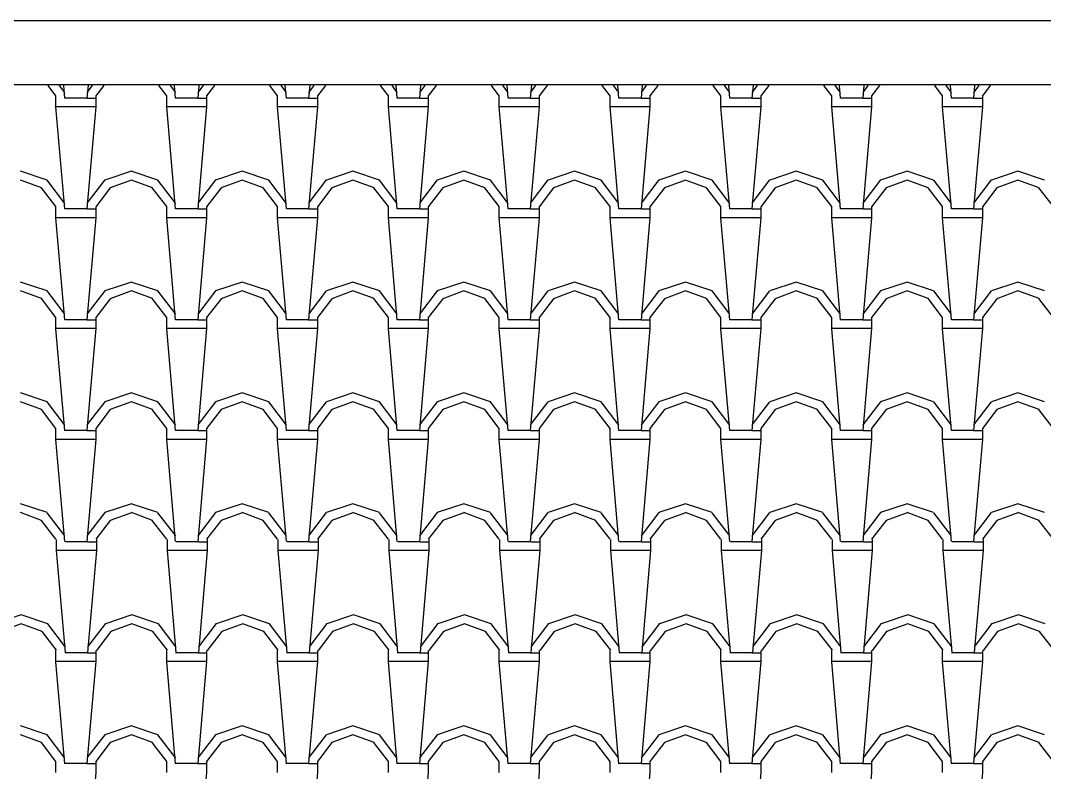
# Model space of a CAD drawing. Extents: x 32549 to 39694, y 7645 to 11950.
# Drawn here: x 34710.8 to 34849.4, y 9009.8 to 9111.5 of the extents above; entities that cross this region are included whole.
import ezdxf

# ---------------------------------------------------------------- set-up
doc = ezdxf.new("R2010")
doc.units = 0
doc.header["$LTSCALE"] = 80
doc.header["$MEASUREMENT"] = 0
doc.layers.add('C3', color=3, linetype='CONTINUOUS')
doc.layers.add('ROOF', color=11, linetype='CONTINUOUS')

msp = doc.modelspace()

# ---------------------------------------------------------------- linework, layer by layer
at = {"layer": 'C3'}
for p, q in [((34171.15, 9111.55), (34986.15, 9111.55)), ((34171.15, 9102.88), (34986.15, 9102.88))]:
    msp.add_line(p, q, dxfattribs=at)
at = {"layer": 'ROOF'}
for p, q in [((34715.64, 9101.36), (34714.58, 9102.75)), ((34716.85, 9101.8), (34716.13, 9102.75)), ((34716.84, 9101.05), (34716.69, 9102.75)), ((34719.99, 9102.75), (34719.84, 9101.06)), ((34720.55, 9102.75), (34719.84, 9101.82)), ((34722.11, 9102.75), (34721.04, 9101.35)), ((34730.64, 9101.36), (34729.58, 9102.75)), ((34731.85, 9101.8), (34731.13, 9102.75)), ((34731.84, 9101.05), (34731.69, 9102.75)), ((34734.99, 9102.75), (34734.84, 9101.06)), ((34735.55, 9102.75), (34734.84, 9101.82)), ((34737.11, 9102.75), (34736.04, 9101.35)), ((34745.64, 9101.36), (34744.58, 9102.75)), ((34746.85, 9101.8), (34746.13, 9102.75)), ((34746.84, 9101.05), (34746.69, 9102.75)), ((34749.99, 9102.75), (34749.84, 9101.06)), ((34750.55, 9102.75), (34749.84, 9101.82)), ((34752.11, 9102.75), (34751.04, 9101.35)), ((34760.64, 9101.36), (34759.58, 9102.75)), ((34761.85, 9101.8), (34761.13, 9102.75)), ((34761.84, 9101.05), (34761.69, 9102.75)), ((34764.99, 9102.75), (34764.84, 9101.06)), ((34765.55, 9102.75), (34764.84, 9101.82)), ((34767.11, 9102.75), (34766.04, 9101.35)), ((34775.64, 9101.36), (34774.58, 9102.75)), ((34776.85, 9101.8), (34776.13, 9102.75)), ((34776.84, 9101.05), (34776.7, 9102.75)), ((34779.99, 9102.75), (34779.84, 9101.06)), ((34780.55, 9102.75), (34779.84, 9101.82)), ((34782.11, 9102.75), (34781.04, 9101.35)), ((34790.64, 9101.36), (34789.58, 9102.75)), ((34791.85, 9101.8), (34791.13, 9102.75)), ((34791.84, 9101.05), (34791.7, 9102.75)), ((34794.99, 9102.75), (34794.84, 9101.06)), ((34795.55, 9102.75), (34794.84, 9101.82)), ((34797.11, 9102.75), (34796.04, 9101.35)), ((34805.64, 9101.36), (34804.58, 9102.75)), ((34806.85, 9101.8), (34806.13, 9102.75)), ((34806.84, 9101.05), (34806.7, 9102.75)), ((34809.99, 9102.75), (34809.84, 9101.06)), ((34810.55, 9102.75), (34809.84, 9101.82)), ((34812.11, 9102.75), (34811.04, 9101.35)), ((34820.64, 9101.36), (34819.58, 9102.75)), ((34821.85, 9101.8), (34821.13, 9102.75)), ((34821.84, 9101.05), (34821.7, 9102.75)), ((34824.99, 9102.75), (34824.84, 9101.06)), ((34825.55, 9102.75), (34824.84, 9101.82)), ((34827.11, 9102.75), (34826.04, 9101.35)), ((34835.64, 9101.36), (34834.58, 9102.75)), ((34836.85, 9101.8), (34836.13, 9102.75)), ((34836.84, 9101.05), (34836.7, 9102.75)), ((34840.55, 9102.75), (34839.84, 9101.82)), ((34839.99, 9102.75), (34839.84, 9101.06)), ((34842.11, 9102.75), (34841.04, 9101.35)), ((34715.64, 9099.86), (34715.64, 9101.36)), ((34719.84, 9101.06), (34716.84, 9101.06)), ((34719.84, 9101.06), (34721.04, 9101.06)), ((34721.04, 9101.36), (34721.04, 9099.86)), ((34730.64, 9099.86), (34730.64, 9101.36)), ((34734.84, 9101.06), (34731.84, 9101.06)), ((34734.84, 9101.06), (34736.04, 9101.06)), ((34736.04, 9101.36), (34736.04, 9099.86)), ((34745.64, 9099.86), (34745.64, 9101.36)), ((34749.84, 9101.06), (34746.84, 9101.06)), ((34749.84, 9101.06), (34751.04, 9101.06)), ((34751.04, 9101.36), (34751.04, 9099.86)), ((34760.64, 9099.86), (34760.64, 9101.36)), ((34764.84, 9101.06), (34761.84, 9101.06)), ((34764.84, 9101.06), (34766.04, 9101.06)), ((34766.04, 9101.36), (34766.04, 9099.86)), ((34775.64, 9099.86), (34775.64, 9101.36)), ((34779.84, 9101.06), (34776.84, 9101.06)), ((34779.84, 9101.06), (34781.04, 9101.06)), ((34781.04, 9101.36), (34781.04, 9099.86)), ((34790.64, 9099.86), (34790.64, 9101.36)), ((34794.84, 9101.06), (34791.84, 9101.06)), ((34794.84, 9101.06), (34796.04, 9101.06)), ((34796.04, 9101.36), (34796.04, 9099.86)), ((34805.64, 9099.86), (34805.64, 9101.36)), ((34809.84, 9101.06), (34806.84, 9101.06)), ((34809.84, 9101.06), (34811.04, 9101.06)), ((34811.04, 9101.36), (34811.04, 9099.86)), ((34820.64, 9099.86), (34820.64, 9101.36)), ((34824.84, 9101.06), (34821.84, 9101.06)), ((34824.84, 9101.06), (34826.04, 9101.06)), ((34826.04, 9101.36), (34826.04, 9099.86)), ((34835.64, 9099.86), (34835.64, 9101.36)), ((34839.84, 9101.06), (34836.84, 9101.06)), ((34839.84, 9101.06), (34841.04, 9101.06)), ((34841.04, 9101.36), (34841.04, 9099.86)), ((34719.84, 9099.86), (34715.64, 9099.86)), ((34716.84, 9086.05), (34715.64, 9099.85)), ((34721.04, 9099.86), (34719.84, 9086.06)), ((34721.04, 9099.86), (34719.84, 9099.86)), ((34734.84, 9099.86), (34730.64, 9099.86)), ((34731.84, 9086.05), (34730.64, 9099.85)), ((34736.04, 9099.86), (34734.84, 9086.06)), ((34736.04, 9099.86), (34734.84, 9099.86)), ((34749.84, 9099.86), (34745.64, 9099.86)), ((34746.84, 9086.05), (34745.64, 9099.85)), ((34751.04, 9099.86), (34749.84, 9086.06)), ((34751.04, 9099.86), (34749.84, 9099.86)), ((34764.84, 9099.86), (34760.64, 9099.86)), ((34761.84, 9086.05), (34760.64, 9099.85)), ((34766.04, 9099.86), (34764.84, 9086.06)), ((34766.04, 9099.86), (34764.84, 9099.86)), ((34779.84, 9099.86), (34775.64, 9099.86)), ((34776.84, 9086.05), (34775.64, 9099.85)), ((34781.04, 9099.86), (34779.84, 9086.06)), ((34781.04, 9099.86), (34779.84, 9099.86)), ((34794.84, 9099.86), (34790.64, 9099.86)), ((34791.84, 9086.05), (34790.64, 9099.85)), ((34796.04, 9099.86), (34794.84, 9086.06)), ((34796.04, 9099.86), (34794.84, 9099.86)), ((34809.84, 9099.86), (34805.64, 9099.86)), ((34806.84, 9086.05), (34805.64, 9099.85)), ((34811.04, 9099.86), (34809.84, 9086.06)), ((34811.04, 9099.86), (34809.84, 9099.86)), ((34824.84, 9099.86), (34820.64, 9099.86)), ((34821.84, 9086.05), (34820.64, 9099.85)), ((34826.04, 9099.86), (34824.84, 9086.06)), ((34826.04, 9099.86), (34824.84, 9099.86)), ((34839.84, 9099.86), (34835.64, 9099.86)), ((34836.84, 9086.05), (34835.64, 9099.85)), ((34841.04, 9099.86), (34839.84, 9099.86)), ((34841.04, 9099.86), (34839.84, 9086.06)), ((34714.44, 9089.96), (34710.84, 9091.16)), ((34725.85, 9091.16), (34722.25, 9089.96)), ((34729.44, 9089.96), (34725.84, 9091.16)), ((34740.85, 9091.16), (34737.25, 9089.96)), ((34744.44, 9089.96), (34740.84, 9091.16)), ((34755.85, 9091.16), (34752.25, 9089.96)), ((34759.44, 9089.96), (34755.84, 9091.16)), ((34770.85, 9091.16), (34767.25, 9089.96)), ((34774.44, 9089.96), (34770.84, 9091.16)), ((34785.85, 9091.16), (34782.25, 9089.96)), ((34789.44, 9089.96), (34785.84, 9091.16)), ((34800.85, 9091.16), (34797.25, 9089.96)), ((34804.44, 9089.96), (34800.84, 9091.16)), ((34815.85, 9091.16), (34812.25, 9089.96)), ((34819.44, 9089.96), (34815.84, 9091.16)), ((34830.85, 9091.16), (34827.25, 9089.96)), ((34834.44, 9089.96), (34830.84, 9091.16)), ((34845.85, 9091.16), (34842.25, 9089.96)), ((34849.44, 9089.96), (34845.84, 9091.16)), ((34713.7, 9088.91), (34710.85, 9089.96)), ((34716.85, 9086.8), (34714.45, 9089.95)), ((34722.24, 9089.97), (34719.84, 9086.82)), ((34725.85, 9089.95), (34723, 9088.9)), ((34728.7, 9088.91), (34725.85, 9089.96)), ((34731.85, 9086.8), (34729.45, 9089.95)), ((34737.24, 9089.97), (34734.84, 9086.82)), ((34740.85, 9089.95), (34738, 9088.9)), ((34743.7, 9088.91), (34740.85, 9089.96)), ((34746.85, 9086.8), (34744.45, 9089.95)), ((34752.24, 9089.97), (34749.84, 9086.82)), ((34755.85, 9089.95), (34753, 9088.9)), ((34758.7, 9088.91), (34755.85, 9089.96)), ((34761.85, 9086.8), (34759.45, 9089.95)), ((34767.24, 9089.97), (34764.84, 9086.82)), ((34770.85, 9089.95), (34768, 9088.9)), ((34773.7, 9088.91), (34770.85, 9089.96)), ((34776.85, 9086.8), (34774.45, 9089.95)), ((34782.24, 9089.97), (34779.84, 9086.82)), ((34785.85, 9089.95), (34783, 9088.9)), ((34788.7, 9088.91), (34785.85, 9089.96)), ((34791.85, 9086.8), (34789.45, 9089.95)), ((34797.24, 9089.97), (34794.84, 9086.82)), ((34800.85, 9089.95), (34798, 9088.9)), ((34803.7, 9088.91), (34800.85, 9089.96)), ((34806.85, 9086.8), (34804.45, 9089.95)), ((34812.24, 9089.97), (34809.84, 9086.82)), ((34815.85, 9089.95), (34813, 9088.9)), ((34818.7, 9088.91), (34815.85, 9089.96)), ((34821.85, 9086.8), (34819.45, 9089.95)), ((34827.24, 9089.97), (34824.84, 9086.82)), ((34830.85, 9089.95), (34828, 9088.9)), ((34833.7, 9088.91), (34830.85, 9089.96)), ((34836.85, 9086.8), (34834.45, 9089.95)), ((34842.24, 9089.97), (34839.84, 9086.82)), ((34845.85, 9089.95), (34843, 9088.9)), ((34848.7, 9088.91), (34845.85, 9089.96)), ((34715.64, 9086.36), (34713.69, 9088.91)), ((34722.99, 9088.9), (34721.04, 9086.35)), ((34730.64, 9086.36), (34728.69, 9088.91)), ((34737.99, 9088.9), (34736.04, 9086.35)), ((34745.64, 9086.36), (34743.69, 9088.91)), ((34752.99, 9088.9), (34751.04, 9086.35)), ((34760.64, 9086.36), (34758.69, 9088.91)), ((34767.99, 9088.9), (34766.04, 9086.35)), ((34775.64, 9086.36), (34773.69, 9088.91)), ((34782.99, 9088.9), (34781.04, 9086.35)), ((34790.64, 9086.36), (34788.69, 9088.91)), ((34797.99, 9088.9), (34796.04, 9086.35)), ((34805.64, 9086.36), (34803.69, 9088.91)), ((34812.99, 9088.9), (34811.04, 9086.35)), ((34820.64, 9086.36), (34818.69, 9088.91)), ((34827.99, 9088.9), (34826.04, 9086.35)), ((34835.64, 9086.36), (34833.69, 9088.91)), ((34842.99, 9088.9), (34841.04, 9086.35)), ((34850.64, 9086.36), (34848.69, 9088.91)), ((34715.64, 9084.86), (34715.64, 9086.36)), ((34719.84, 9086.06), (34716.84, 9086.06)), ((34719.84, 9086.06), (34721.04, 9086.06)), ((34721.04, 9086.36), (34721.04, 9084.86)), ((34730.64, 9084.86), (34730.64, 9086.36)), ((34734.84, 9086.06), (34731.84, 9086.06)), ((34734.84, 9086.06), (34736.04, 9086.06)), ((34736.04, 9086.36), (34736.04, 9084.86)), ((34745.64, 9084.86), (34745.64, 9086.36)), ((34749.84, 9086.06), (34746.84, 9086.06)), ((34749.84, 9086.06), (34751.04, 9086.06)), ((34751.04, 9086.36), (34751.04, 9084.86)), ((34760.64, 9084.86), (34760.64, 9086.36)), ((34764.84, 9086.06), (34761.84, 9086.06)), ((34764.84, 9086.06), (34766.04, 9086.06)), ((34766.04, 9086.36), (34766.04, 9084.86)), ((34775.64, 9084.86), (34775.64, 9086.36)), ((34779.84, 9086.06), (34776.84, 9086.06)), ((34779.84, 9086.06), (34781.04, 9086.06)), ((34781.04, 9086.36), (34781.04, 9084.86)), ((34790.64, 9084.86), (34790.64, 9086.36)), ((34794.84, 9086.06), (34791.84, 9086.06)), ((34794.84, 9086.06), (34796.04, 9086.06)), ((34796.04, 9086.36), (34796.04, 9084.86)), ((34805.64, 9084.86), (34805.64, 9086.36)), ((34809.84, 9086.06), (34806.84, 9086.06)), ((34809.84, 9086.06), (34811.04, 9086.06)), ((34811.04, 9086.36), (34811.04, 9084.86)), ((34820.64, 9084.86), (34820.64, 9086.36)), ((34824.84, 9086.06), (34821.84, 9086.06)), ((34824.84, 9086.06), (34826.04, 9086.06)), ((34826.04, 9086.36), (34826.04, 9084.86)), ((34835.64, 9084.86), (34835.64, 9086.36)), ((34839.84, 9086.06), (34836.84, 9086.06)), ((34839.84, 9086.06), (34841.04, 9086.06)), ((34841.04, 9086.36), (34841.04, 9084.86)), ((34719.84, 9084.86), (34715.64, 9084.86)), ((34716.84, 9071.05), (34715.64, 9084.85)), ((34721.04, 9084.86), (34719.84, 9071.06)), ((34721.04, 9084.86), (34719.84, 9084.86)), ((34734.84, 9084.86), (34730.64, 9084.86)), ((34731.84, 9071.05), (34730.64, 9084.85)), ((34736.04, 9084.86), (34734.84, 9071.06)), ((34736.04, 9084.86), (34734.84, 9084.86)), ((34749.84, 9084.86), (34745.64, 9084.86)), ((34746.84, 9071.05), (34745.64, 9084.85)), ((34751.04, 9084.86), (34749.84, 9071.06)), ((34751.04, 9084.86), (34749.84, 9084.86)), ((34764.84, 9084.86), (34760.64, 9084.86)), ((34761.84, 9071.05), (34760.64, 9084.85)), ((34766.04, 9084.86), (34764.84, 9071.06)), ((34766.04, 9084.86), (34764.84, 9084.86)), ((34779.84, 9084.86), (34775.64, 9084.86)), ((34776.84, 9071.05), (34775.64, 9084.85)), ((34781.04, 9084.86), (34779.84, 9071.06)), ((34781.04, 9084.86), (34779.84, 9084.86)), ((34794.84, 9084.86), (34790.64, 9084.86)), ((34791.84, 9071.05), (34790.64, 9084.85)), ((34796.04, 9084.86), (34794.84, 9071.06)), ((34796.04, 9084.86), (34794.84, 9084.86)), ((34809.84, 9084.86), (34805.64, 9084.86)), ((34806.84, 9071.05), (34805.64, 9084.85)), ((34811.04, 9084.86), (34809.84, 9071.06)), ((34811.04, 9084.86), (34809.84, 9084.86)), ((34824.84, 9084.86), (34820.64, 9084.86)), ((34821.84, 9071.05), (34820.64, 9084.85)), ((34826.04, 9084.86), (34824.84, 9071.06)), ((34826.04, 9084.86), (34824.84, 9084.86)), ((34839.84, 9084.86), (34835.64, 9084.86)), ((34836.84, 9071.05), (34835.64, 9084.85)), ((34841.04, 9084.86), (34839.84, 9084.86)), ((34841.04, 9084.86), (34839.84, 9071.06)), ((34714.44, 9074.96), (34710.84, 9076.16)), ((34725.85, 9076.16), (34722.25, 9074.96)), ((34729.44, 9074.96), (34725.84, 9076.16)), ((34740.85, 9076.16), (34737.25, 9074.96)), ((34744.44, 9074.96), (34740.84, 9076.16)), ((34755.85, 9076.16), (34752.25, 9074.96)), ((34759.44, 9074.96), (34755.84, 9076.16)), ((34770.85, 9076.16), (34767.25, 9074.96)), ((34774.44, 9074.96), (34770.84, 9076.16)), ((34785.85, 9076.16), (34782.25, 9074.96)), ((34789.44, 9074.96), (34785.84, 9076.16)), ((34800.85, 9076.16), (34797.25, 9074.96)), ((34804.44, 9074.96), (34800.84, 9076.16)), ((34815.85, 9076.16), (34812.25, 9074.96)), ((34819.44, 9074.96), (34815.84, 9076.16)), ((34830.85, 9076.16), (34827.25, 9074.96)), ((34834.44, 9074.96), (34830.84, 9076.16)), ((34845.85, 9076.16), (34842.25, 9074.96)), ((34849.44, 9074.96), (34845.84, 9076.16)), ((34713.7, 9073.91), (34710.85, 9074.96)), ((34716.85, 9071.8), (34714.45, 9074.95)), ((34722.24, 9074.97), (34719.84, 9071.82)), ((34725.85, 9074.95), (34723, 9073.9)), ((34728.7, 9073.91), (34725.85, 9074.96)), ((34731.85, 9071.8), (34729.45, 9074.95)), ((34737.24, 9074.97), (34734.84, 9071.82)), ((34740.85, 9074.95), (34738, 9073.9)), ((34743.7, 9073.91), (34740.85, 9074.96)), ((34746.85, 9071.8), (34744.45, 9074.95)), ((34752.24, 9074.97), (34749.84, 9071.82)), ((34755.85, 9074.95), (34753, 9073.9)), ((34758.7, 9073.91), (34755.85, 9074.96)), ((34761.85, 9071.8), (34759.45, 9074.95)), ((34767.24, 9074.97), (34764.84, 9071.82)), ((34770.85, 9074.95), (34768, 9073.9)), ((34773.7, 9073.91), (34770.85, 9074.96)), ((34776.85, 9071.8), (34774.45, 9074.95)), ((34782.24, 9074.97), (34779.84, 9071.82)), ((34785.85, 9074.95), (34783, 9073.9)), ((34788.7, 9073.91), (34785.85, 9074.96)), ((34791.85, 9071.8), (34789.45, 9074.95)), ((34797.24, 9074.97), (34794.84, 9071.82)), ((34800.85, 9074.95), (34798, 9073.9)), ((34803.7, 9073.91), (34800.85, 9074.96)), ((34806.85, 9071.8), (34804.45, 9074.95)), ((34812.24, 9074.97), (34809.84, 9071.82)), ((34815.85, 9074.95), (34813, 9073.9)), ((34818.7, 9073.91), (34815.85, 9074.96)), ((34821.85, 9071.8), (34819.45, 9074.95)), ((34827.24, 9074.97), (34824.84, 9071.82)), ((34830.85, 9074.95), (34828, 9073.9)), ((34833.7, 9073.91), (34830.85, 9074.96)), ((34836.85, 9071.8), (34834.45, 9074.95)), ((34842.24, 9074.97), (34839.84, 9071.82)), ((34845.85, 9074.95), (34843, 9073.9)), ((34848.7, 9073.91), (34845.85, 9074.96)), ((34715.64, 9071.36), (34713.69, 9073.91)), ((34722.99, 9073.9), (34721.04, 9071.35)), ((34730.64, 9071.36), (34728.69, 9073.91)), ((34737.99, 9073.9), (34736.04, 9071.35)), ((34745.64, 9071.36), (34743.69, 9073.91)), ((34752.99, 9073.9), (34751.04, 9071.35)), ((34760.64, 9071.36), (34758.69, 9073.91)), ((34767.99, 9073.9), (34766.04, 9071.35)), ((34775.64, 9071.36), (34773.69, 9073.91)), ((34782.99, 9073.9), (34781.04, 9071.35)), ((34790.64, 9071.36), (34788.69, 9073.91)), ((34797.99, 9073.9), (34796.04, 9071.35)), ((34805.64, 9071.36), (34803.69, 9073.91)), ((34812.99, 9073.9), (34811.04, 9071.35)), ((34820.64, 9071.36), (34818.69, 9073.91)), ((34827.99, 9073.9), (34826.04, 9071.35)), ((34835.64, 9071.36), (34833.69, 9073.91)), ((34842.99, 9073.9), (34841.04, 9071.35)), ((34850.64, 9071.36), (34848.69, 9073.91)), ((34715.64, 9069.86), (34715.64, 9071.36)), ((34719.84, 9071.06), (34716.84, 9071.06)), ((34719.84, 9071.06), (34721.04, 9071.06)), ((34721.04, 9071.36), (34721.04, 9069.86)), ((34730.64, 9069.86), (34730.64, 9071.36)), ((34734.84, 9071.06), (34731.84, 9071.06)), ((34734.84, 9071.06), (34736.04, 9071.06)), ((34736.04, 9071.36), (34736.04, 9069.86)), ((34745.64, 9069.86), (34745.64, 9071.36)), ((34749.84, 9071.06), (34746.84, 9071.06)), ((34749.84, 9071.06), (34751.04, 9071.06)), ((34751.04, 9071.36), (34751.04, 9069.86)), ((34760.64, 9069.86), (34760.64, 9071.36)), ((34764.84, 9071.06), (34761.84, 9071.06)), ((34764.84, 9071.06), (34766.04, 9071.06)), ((34766.04, 9071.36), (34766.04, 9069.86)), ((34775.64, 9069.86), (34775.64, 9071.36)), ((34779.84, 9071.06), (34776.84, 9071.06)), ((34779.84, 9071.06), (34781.04, 9071.06)), ((34781.04, 9071.36), (34781.04, 9069.86)), ((34790.64, 9069.86), (34790.64, 9071.36)), ((34794.84, 9071.06), (34791.84, 9071.06)), ((34794.84, 9071.06), (34796.04, 9071.06)), ((34796.04, 9071.36), (34796.04, 9069.86)), ((34805.64, 9069.86), (34805.64, 9071.36)), ((34809.84, 9071.06), (34806.84, 9071.06)), ((34809.84, 9071.06), (34811.04, 9071.06)), ((34811.04, 9071.36), (34811.04, 9069.86)), ((34820.64, 9069.86), (34820.64, 9071.36)), ((34824.84, 9071.06), (34821.84, 9071.06)), ((34824.84, 9071.06), (34826.04, 9071.06)), ((34826.04, 9071.36), (34826.04, 9069.86)), ((34835.64, 9069.86), (34835.64, 9071.36)), ((34839.84, 9071.06), (34836.84, 9071.06)), ((34839.84, 9071.06), (34841.04, 9071.06)), ((34841.04, 9071.36), (34841.04, 9069.86)), ((34719.84, 9069.86), (34715.64, 9069.86)), ((34716.84, 9056.05), (34715.64, 9069.85)), ((34721.04, 9069.86), (34719.84, 9056.06)), ((34721.04, 9069.86), (34719.84, 9069.86)), ((34734.84, 9069.86), (34730.64, 9069.86)), ((34731.84, 9056.05), (34730.64, 9069.85)), ((34736.04, 9069.86), (34734.84, 9056.06)), ((34736.04, 9069.86), (34734.84, 9069.86)), ((34749.84, 9069.86), (34745.64, 9069.86)), ((34746.84, 9056.05), (34745.64, 9069.85)), ((34751.04, 9069.86), (34749.84, 9056.06)), ((34751.04, 9069.86), (34749.84, 9069.86)), ((34764.84, 9069.86), (34760.64, 9069.86)), ((34761.84, 9056.05), (34760.64, 9069.85)), ((34766.04, 9069.86), (34764.84, 9056.06)), ((34766.04, 9069.86), (34764.84, 9069.86)), ((34779.84, 9069.86), (34775.64, 9069.86)), ((34776.84, 9056.05), (34775.64, 9069.85)), ((34781.04, 9069.86), (34779.84, 9056.06)), ((34781.04, 9069.86), (34779.84, 9069.86)), ((34794.84, 9069.86), (34790.64, 9069.86)), ((34791.84, 9056.05), (34790.64, 9069.85)), ((34796.04, 9069.86), (34794.84, 9056.06)), ((34796.04, 9069.86), (34794.84, 9069.86)), ((34809.84, 9069.86), (34805.64, 9069.86)), ((34806.84, 9056.05), (34805.64, 9069.85)), ((34811.04, 9069.86), (34809.84, 9056.06)), ((34811.04, 9069.86), (34809.84, 9069.86)), ((34824.84, 9069.86), (34820.64, 9069.86)), ((34821.84, 9056.05), (34820.64, 9069.85)), ((34826.04, 9069.86), (34824.84, 9056.06)), ((34826.04, 9069.86), (34824.84, 9069.86)), ((34839.84, 9069.86), (34835.64, 9069.86)), ((34836.84, 9056.05), (34835.64, 9069.85)), ((34841.04, 9069.86), (34839.84, 9056.06)), ((34841.04, 9069.86), (34839.84, 9069.86)), ((34714.44, 9059.96), (34710.84, 9061.16)), ((34725.85, 9061.16), (34722.25, 9059.96)), ((34729.44, 9059.96), (34725.84, 9061.16)), ((34740.85, 9061.16), (34737.25, 9059.96)), ((34744.44, 9059.96), (34740.84, 9061.16)), ((34755.85, 9061.16), (34752.25, 9059.96)), ((34759.44, 9059.96), (34755.84, 9061.16)), ((34770.85, 9061.16), (34767.25, 9059.96)), ((34774.44, 9059.96), (34770.84, 9061.16)), ((34785.85, 9061.16), (34782.25, 9059.96)), ((34789.44, 9059.96), (34785.84, 9061.16)), ((34800.85, 9061.16), (34797.25, 9059.96)), ((34804.44, 9059.96), (34800.84, 9061.16)), ((34815.85, 9061.16), (34812.25, 9059.96)), ((34819.44, 9059.96), (34815.84, 9061.16)), ((34830.85, 9061.16), (34827.25, 9059.96)), ((34834.44, 9059.96), (34830.84, 9061.16)), ((34845.85, 9061.16), (34842.25, 9059.96)), ((34849.44, 9059.96), (34845.84, 9061.16)), ((34713.7, 9058.91), (34710.85, 9059.96)), ((34715.64, 9056.36), (34713.69, 9058.91)), ((34716.85, 9056.8), (34714.45, 9059.95)), ((34722.24, 9059.97), (34719.84, 9056.82)), ((34725.85, 9059.95), (34723, 9058.9)), ((34728.7, 9058.91), (34725.85, 9059.96)), ((34730.64, 9056.36), (34728.69, 9058.91)), ((34731.85, 9056.8), (34729.45, 9059.95)), ((34737.24, 9059.97), (34734.84, 9056.82)), ((34740.85, 9059.95), (34738, 9058.9)), ((34743.7, 9058.91), (34740.85, 9059.96)), ((34745.64, 9056.36), (34743.69, 9058.91)), ((34746.85, 9056.8), (34744.45, 9059.95)), ((34752.24, 9059.97), (34749.84, 9056.82)), ((34755.85, 9059.95), (34753, 9058.9)), ((34758.7, 9058.91), (34755.85, 9059.96)), ((34760.64, 9056.36), (34758.69, 9058.91)), ((34761.85, 9056.8), (34759.45, 9059.95)), ((34767.24, 9059.97), (34764.84, 9056.82)), ((34770.85, 9059.95), (34768, 9058.9)), ((34773.7, 9058.91), (34770.85, 9059.96)), ((34776.85, 9056.8), (34774.45, 9059.95)), ((34782.24, 9059.97), (34779.84, 9056.82)), ((34785.85, 9059.95), (34783, 9058.9)), ((34788.7, 9058.91), (34785.85, 9059.96)), ((34791.85, 9056.8), (34789.45, 9059.95)), ((34797.24, 9059.97), (34794.84, 9056.82)), ((34800.85, 9059.95), (34798, 9058.9)), ((34803.7, 9058.91), (34800.85, 9059.96)), ((34806.85, 9056.8), (34804.45, 9059.95)), ((34812.24, 9059.97), (34809.84, 9056.82)), ((34815.85, 9059.95), (34813, 9058.9)), ((34818.7, 9058.91), (34815.85, 9059.96)), ((34821.85, 9056.8), (34819.45, 9059.95)), ((34827.24, 9059.97), (34824.84, 9056.82)), ((34830.85, 9059.95), (34828, 9058.9)), ((34833.7, 9058.91), (34830.85, 9059.96)), ((34836.85, 9056.8), (34834.45, 9059.95)), ((34842.24, 9059.97), (34839.84, 9056.82)), ((34845.85, 9059.95), (34843, 9058.9)), ((34848.7, 9058.91), (34845.85, 9059.96)), ((34722.99, 9058.9), (34721.04, 9056.35)), ((34737.99, 9058.9), (34736.04, 9056.35)), ((34752.99, 9058.9), (34751.04, 9056.35)), ((34767.99, 9058.9), (34766.04, 9056.35)), ((34775.64, 9056.36), (34773.69, 9058.91)), ((34782.99, 9058.9), (34781.04, 9056.35)), ((34790.64, 9056.36), (34788.69, 9058.91)), ((34797.99, 9058.9), (34796.04, 9056.35)), ((34805.64, 9056.36), (34803.69, 9058.91)), ((34812.99, 9058.9), (34811.04, 9056.35)), ((34820.64, 9056.36), (34818.69, 9058.91)), ((34827.99, 9058.9), (34826.04, 9056.35)), ((34835.64, 9056.36), (34833.69, 9058.91)), ((34842.99, 9058.9), (34841.04, 9056.35)), ((34850.64, 9056.36), (34848.69, 9058.91)), ((34715.64, 9054.86), (34715.64, 9056.36)), ((34721.04, 9056.36), (34721.04, 9054.86)), ((34730.64, 9054.86), (34730.64, 9056.36)), ((34736.04, 9056.36), (34736.04, 9054.86)), ((34745.64, 9054.86), (34745.64, 9056.36)), ((34751.04, 9056.36), (34751.04, 9054.86)), ((34760.64, 9054.86), (34760.64, 9056.36)), ((34766.04, 9056.36), (34766.04, 9054.86)), ((34775.64, 9054.86), (34775.64, 9056.36)), ((34781.04, 9056.36), (34781.04, 9054.86)), ((34790.64, 9054.86), (34790.64, 9056.36)), ((34796.04, 9056.36), (34796.04, 9054.86)), ((34805.64, 9054.86), (34805.64, 9056.36)), ((34811.04, 9056.36), (34811.04, 9054.86)), ((34820.64, 9054.86), (34820.64, 9056.36)), ((34826.04, 9056.36), (34826.04, 9054.86)), ((34835.64, 9054.86), (34835.64, 9056.36)), ((34841.04, 9056.36), (34841.04, 9054.86)), ((34719.84, 9054.86), (34715.64, 9054.86)), ((34716.84, 9041.05), (34715.64, 9054.85)), ((34719.84, 9056.06), (34716.84, 9056.06)), ((34719.84, 9056.06), (34721.04, 9056.06)), ((34721.04, 9054.86), (34719.84, 9054.86)), ((34721.04, 9054.86), (34719.84, 9041.06)), ((34734.84, 9054.86), (34730.64, 9054.86)), ((34731.84, 9041.05), (34730.64, 9054.85)), ((34734.84, 9056.06), (34731.84, 9056.06)), ((34734.84, 9056.06), (34736.04, 9056.06)), ((34736.04, 9054.86), (34734.84, 9054.86)), ((34736.04, 9054.86), (34734.84, 9041.06)), ((34749.84, 9054.86), (34745.64, 9054.86)), ((34746.84, 9041.05), (34745.64, 9054.85)), ((34749.84, 9056.06), (34746.84, 9056.06)), ((34749.84, 9056.06), (34751.04, 9056.06)), ((34751.04, 9054.86), (34749.84, 9054.86)), ((34751.04, 9054.86), (34749.84, 9041.06)), ((34764.84, 9054.86), (34760.64, 9054.86)), ((34761.84, 9041.05), (34760.64, 9054.85)), ((34764.84, 9056.06), (34761.84, 9056.06)), ((34764.84, 9056.06), (34766.04, 9056.06)), ((34766.04, 9054.86), (34764.84, 9054.86)), ((34766.04, 9054.86), (34764.84, 9041.06)), ((34779.84, 9054.86), (34775.64, 9054.86)), ((34776.84, 9041.05), (34775.64, 9054.85)), ((34779.84, 9056.06), (34776.84, 9056.06)), ((34779.84, 9056.06), (34781.04, 9056.06)), ((34781.04, 9054.86), (34779.84, 9054.86)), ((34781.04, 9054.86), (34779.84, 9041.06)), ((34794.84, 9054.86), (34790.64, 9054.86)), ((34791.84, 9041.05), (34790.64, 9054.85)), ((34794.84, 9056.06), (34791.84, 9056.06)), ((34794.84, 9056.06), (34796.04, 9056.06)), ((34796.04, 9054.86), (34794.84, 9054.86)), ((34796.04, 9054.86), (34794.84, 9041.06)), ((34809.84, 9054.86), (34805.64, 9054.86)), ((34806.84, 9041.05), (34805.64, 9054.85)), ((34809.84, 9056.06), (34806.84, 9056.06)), ((34809.84, 9056.06), (34811.04, 9056.06)), ((34811.04, 9054.86), (34809.84, 9054.86)), ((34811.04, 9054.86), (34809.84, 9041.06)), ((34824.84, 9054.86), (34820.64, 9054.86)), ((34821.84, 9041.05), (34820.64, 9054.85)), ((34824.84, 9056.06), (34821.84, 9056.06)), ((34824.84, 9056.06), (34826.04, 9056.06)), ((34826.04, 9054.86), (34824.84, 9054.86)), ((34826.04, 9054.86), (34824.84, 9041.06)), ((34839.84, 9054.86), (34835.64, 9054.86)), ((34836.84, 9041.05), (34835.64, 9054.85)), ((34839.84, 9056.06), (34836.84, 9056.06)), ((34839.84, 9056.06), (34841.04, 9056.06)), ((34841.04, 9054.86), (34839.84, 9054.86)), ((34841.04, 9054.86), (34839.84, 9041.06)), ((34714.44, 9044.96), (34710.84, 9046.16)), ((34725.85, 9046.16), (34722.25, 9044.96)), ((34729.44, 9044.96), (34725.84, 9046.16)), ((34740.85, 9046.16), (34737.25, 9044.96)), ((34744.44, 9044.96), (34740.84, 9046.16)), ((34755.85, 9046.16), (34752.25, 9044.96)), ((34759.44, 9044.96), (34755.84, 9046.16)), ((34770.85, 9046.16), (34767.25, 9044.96)), ((34774.44, 9044.96), (34770.84, 9046.16)), ((34785.85, 9046.16), (34782.25, 9044.96)), ((34789.44, 9044.96), (34785.84, 9046.16)), ((34800.85, 9046.16), (34797.25, 9044.96)), ((34804.44, 9044.96), (34800.84, 9046.16)), ((34815.85, 9046.16), (34812.25, 9044.96)), ((34819.44, 9044.96), (34815.84, 9046.16)), ((34830.85, 9046.16), (34827.25, 9044.96)), ((34834.44, 9044.96), (34830.84, 9046.16)), ((34845.85, 9046.16), (34842.25, 9044.96)), ((34849.44, 9044.96), (34845.84, 9046.16)), ((34713.7, 9043.91), (34710.85, 9044.96)), ((34715.64, 9041.36), (34713.69, 9043.91)), ((34716.85, 9041.8), (34714.45, 9044.95)), ((34722.24, 9044.97), (34719.84, 9041.82)), ((34722.99, 9043.9), (34721.04, 9041.35)), ((34725.85, 9044.95), (34723, 9043.9)), ((34728.7, 9043.91), (34725.85, 9044.96)), ((34730.64, 9041.36), (34728.69, 9043.91)), ((34731.85, 9041.8), (34729.45, 9044.95)), ((34737.24, 9044.97), (34734.84, 9041.82)), ((34737.99, 9043.9), (34736.04, 9041.35)), ((34740.85, 9044.95), (34738, 9043.9)), ((34743.7, 9043.91), (34740.85, 9044.96)), ((34745.64, 9041.36), (34743.69, 9043.91)), ((34746.85, 9041.8), (34744.45, 9044.95)), ((34752.24, 9044.97), (34749.84, 9041.82)), ((34752.99, 9043.9), (34751.04, 9041.35)), ((34755.85, 9044.95), (34753, 9043.9)), ((34758.7, 9043.91), (34755.85, 9044.96)), ((34760.64, 9041.36), (34758.69, 9043.91)), ((34761.85, 9041.8), (34759.45, 9044.95)), ((34767.24, 9044.97), (34764.84, 9041.82)), ((34767.99, 9043.9), (34766.04, 9041.35)), ((34770.85, 9044.95), (34768, 9043.9)), ((34773.7, 9043.91), (34770.85, 9044.96)), ((34775.64, 9041.36), (34773.69, 9043.91)), ((34776.85, 9041.8), (34774.45, 9044.95)), ((34782.24, 9044.97), (34779.84, 9041.82)), ((34782.99, 9043.9), (34781.04, 9041.35)), ((34785.85, 9044.95), (34783, 9043.9)), ((34788.7, 9043.91), (34785.85, 9044.96)), ((34790.64, 9041.36), (34788.69, 9043.91)), ((34791.85, 9041.8), (34789.45, 9044.95)), ((34797.24, 9044.97), (34794.84, 9041.82)), ((34797.99, 9043.9), (34796.04, 9041.35)), ((34800.85, 9044.95), (34798, 9043.9)), ((34803.7, 9043.91), (34800.85, 9044.96)), ((34805.64, 9041.36), (34803.69, 9043.91)), ((34806.85, 9041.8), (34804.45, 9044.95)), ((34812.24, 9044.97), (34809.84, 9041.82)), ((34812.99, 9043.9), (34811.04, 9041.35)), ((34815.85, 9044.95), (34813, 9043.9)), ((34818.7, 9043.91), (34815.85, 9044.96)), ((34820.64, 9041.36), (34818.69, 9043.91)), ((34821.85, 9041.8), (34819.45, 9044.95)), ((34827.24, 9044.97), (34824.84, 9041.82)), ((34827.99, 9043.9), (34826.04, 9041.35)), ((34830.85, 9044.95), (34828, 9043.9)), ((34833.7, 9043.91), (34830.85, 9044.96)), ((34835.64, 9041.36), (34833.69, 9043.91)), ((34836.85, 9041.8), (34834.45, 9044.95)), ((34842.24, 9044.97), (34839.84, 9041.82)), ((34842.99, 9043.9), (34841.04, 9041.35)), ((34845.85, 9044.95), (34843, 9043.9)), ((34848.7, 9043.91), (34845.85, 9044.96)), ((34850.64, 9041.36), (34848.69, 9043.91)), ((34715.73, 9039.83), (34715.73, 9041.33)), ((34719.93, 9041.03), (34716.93, 9041.03)), ((34719.93, 9041.03), (34721.13, 9041.03)), ((34721.13, 9041.33), (34721.13, 9039.83)), ((34730.73, 9039.83), (34730.73, 9041.33)), ((34734.93, 9041.03), (34731.93, 9041.03)), ((34734.93, 9041.03), (34736.13, 9041.03)), ((34736.13, 9041.33), (34736.13, 9039.83)), ((34745.73, 9039.83), (34745.73, 9041.33)), ((34749.93, 9041.03), (34746.93, 9041.03)), ((34749.93, 9041.03), (34751.13, 9041.03)), ((34751.13, 9041.33), (34751.13, 9039.83)), ((34760.73, 9039.83), (34760.73, 9041.33)), ((34764.93, 9041.03), (34761.93, 9041.03)), ((34764.93, 9041.03), (34766.13, 9041.03)), ((34766.13, 9041.33), (34766.13, 9039.83)), ((34775.73, 9039.83), (34775.73, 9041.33)), ((34779.93, 9041.03), (34776.93, 9041.03)), ((34779.93, 9041.03), (34781.13, 9041.03)), ((34781.13, 9041.33), (34781.13, 9039.83)), ((34790.73, 9039.83), (34790.73, 9041.33)), ((34794.93, 9041.03), (34791.93, 9041.03)), ((34794.93, 9041.03), (34796.13, 9041.03)), ((34796.13, 9041.33), (34796.13, 9039.83)), ((34805.73, 9039.83), (34805.73, 9041.33)), ((34809.93, 9041.03), (34806.93, 9041.03)), ((34809.93, 9041.03), (34811.13, 9041.03)), ((34811.13, 9041.33), (34811.13, 9039.83)), ((34820.73, 9039.83), (34820.73, 9041.33)), ((34824.93, 9041.03), (34821.93, 9041.03)), ((34824.93, 9041.03), (34826.13, 9041.03)), ((34826.13, 9041.33), (34826.13, 9039.83)), ((34835.73, 9039.83), (34835.73, 9041.33)), ((34839.93, 9041.03), (34836.93, 9041.03)), ((34839.93, 9041.03), (34841.13, 9041.03)), ((34841.13, 9041.33), (34841.13, 9039.83)), ((34719.93, 9039.83), (34715.73, 9039.83)), ((34716.93, 9026.02), (34715.73, 9039.82)), ((34721.13, 9039.83), (34719.93, 9026.03)), ((34721.13, 9039.83), (34719.93, 9039.83)), ((34734.93, 9039.83), (34730.73, 9039.83)), ((34731.93, 9026.02), (34730.73, 9039.82)), ((34736.13, 9039.83), (34734.93, 9026.03)), ((34736.13, 9039.83), (34734.93, 9039.83)), ((34749.93, 9039.83), (34745.73, 9039.83)), ((34746.93, 9026.02), (34745.73, 9039.82)), ((34751.13, 9039.83), (34749.93, 9026.03)), ((34751.13, 9039.83), (34749.93, 9039.83)), ((34764.93, 9039.83), (34760.73, 9039.83)), ((34761.93, 9026.02), (34760.73, 9039.82)), ((34766.13, 9039.83), (34764.93, 9026.03)), ((34766.13, 9039.83), (34764.93, 9039.83)), ((34779.93, 9039.83), (34775.73, 9039.83)), ((34776.93, 9026.02), (34775.73, 9039.82)), ((34781.13, 9039.83), (34779.93, 9026.03)), ((34781.13, 9039.83), (34779.93, 9039.83)), ((34794.93, 9039.83), (34790.73, 9039.83)), ((34791.93, 9026.02), (34790.73, 9039.82)), ((34796.13, 9039.83), (34794.93, 9026.03)), ((34796.13, 9039.83), (34794.93, 9039.83)), ((34809.93, 9039.83), (34805.73, 9039.83)), ((34806.93, 9026.02), (34805.73, 9039.82)), ((34811.13, 9039.83), (34809.93, 9026.03)), ((34811.13, 9039.83), (34809.93, 9039.83)), ((34824.93, 9039.83), (34820.73, 9039.83)), ((34821.93, 9026.02), (34820.73, 9039.82)), ((34826.13, 9039.83), (34824.93, 9026.03)), ((34826.13, 9039.83), (34824.93, 9039.83)), ((34839.93, 9039.83), (34835.73, 9039.83)), ((34836.93, 9026.02), (34835.73, 9039.82)), ((34841.13, 9039.83), (34839.93, 9026.03)), ((34841.13, 9039.83), (34839.93, 9039.83)), ((34710.93, 9031.13), (34707.33, 9029.93)), ((34710.93, 9029.92), (34708.08, 9028.87)), ((34714.53, 9029.93), (34710.93, 9031.13)), ((34713.78, 9028.88), (34710.93, 9029.93)), ((34716.93, 9026.77), (34714.53, 9029.92)), ((34722.33, 9029.94), (34719.93, 9026.79)), ((34725.93, 9031.13), (34722.33, 9029.93)), ((34725.93, 9029.92), (34723.08, 9028.87)), ((34729.53, 9029.93), (34725.93, 9031.13)), ((34728.78, 9028.88), (34725.93, 9029.93)), ((34731.93, 9026.77), (34729.53, 9029.92)), ((34737.33, 9029.94), (34734.93, 9026.79)), ((34740.93, 9031.13), (34737.33, 9029.93)), ((34740.93, 9029.92), (34738.08, 9028.87)), ((34744.53, 9029.93), (34740.93, 9031.13)), ((34743.78, 9028.88), (34740.93, 9029.93)), ((34746.93, 9026.77), (34744.53, 9029.92)), ((34752.33, 9029.94), (34749.93, 9026.79)), ((34755.93, 9031.13), (34752.33, 9029.93)), ((34755.93, 9029.92), (34753.08, 9028.87)), ((34759.53, 9029.93), (34755.93, 9031.13)), ((34758.78, 9028.88), (34755.93, 9029.93)), ((34761.93, 9026.77), (34759.53, 9029.92)), ((34767.33, 9029.94), (34764.93, 9026.79)), ((34770.93, 9031.13), (34767.33, 9029.93)), ((34770.93, 9029.92), (34768.08, 9028.87)), ((34774.53, 9029.93), (34770.93, 9031.13)), ((34773.78, 9028.88), (34770.93, 9029.93)), ((34776.93, 9026.77), (34774.53, 9029.92)), ((34782.33, 9029.94), (34779.93, 9026.79)), ((34785.93, 9031.13), (34782.33, 9029.93)), ((34785.93, 9029.92), (34783.08, 9028.87)), ((34789.53, 9029.93), (34785.93, 9031.13)), ((34788.78, 9028.88), (34785.93, 9029.93)), ((34791.93, 9026.77), (34789.53, 9029.92)), ((34797.33, 9029.94), (34794.93, 9026.79)), ((34800.93, 9031.13), (34797.33, 9029.93)), ((34800.93, 9029.92), (34798.08, 9028.87)), ((34804.53, 9029.93), (34800.93, 9031.13)), ((34803.78, 9028.88), (34800.93, 9029.93)), ((34806.93, 9026.77), (34804.53, 9029.92)), ((34812.33, 9029.94), (34809.93, 9026.79)), ((34815.93, 9031.13), (34812.33, 9029.93)), ((34815.93, 9029.92), (34813.08, 9028.87)), ((34819.53, 9029.93), (34815.93, 9031.13)), ((34818.78, 9028.88), (34815.93, 9029.93)), ((34821.93, 9026.77), (34819.53, 9029.92)), ((34827.33, 9029.94), (34824.93, 9026.79)), ((34830.93, 9031.13), (34827.33, 9029.93)), ((34830.93, 9029.92), (34828.08, 9028.87)), ((34834.53, 9029.93), (34830.93, 9031.13)), ((34833.78, 9028.88), (34830.93, 9029.93)), ((34836.93, 9026.77), (34834.53, 9029.92)), ((34842.33, 9029.94), (34839.93, 9026.79)), ((34845.93, 9031.13), (34842.33, 9029.93)), ((34845.93, 9029.92), (34843.08, 9028.87)), ((34849.53, 9029.93), (34845.93, 9031.13)), ((34848.78, 9028.88), (34845.93, 9029.93)), ((34715.73, 9026.33), (34713.78, 9028.88)), ((34723.08, 9028.87), (34721.13, 9026.32)), ((34730.73, 9026.33), (34728.78, 9028.88)), ((34738.08, 9028.87), (34736.13, 9026.32)), ((34745.73, 9026.33), (34743.78, 9028.88)), ((34753.08, 9028.87), (34751.13, 9026.32)), ((34760.73, 9026.33), (34758.78, 9028.88)), ((34768.08, 9028.87), (34766.13, 9026.32)), ((34775.73, 9026.33), (34773.78, 9028.88)), ((34783.08, 9028.87), (34781.13, 9026.32)), ((34790.73, 9026.33), (34788.78, 9028.88)), ((34798.08, 9028.87), (34796.13, 9026.32)), ((34805.73, 9026.33), (34803.78, 9028.88)), ((34813.08, 9028.87), (34811.13, 9026.32)), ((34820.73, 9026.33), (34818.78, 9028.88)), ((34828.08, 9028.87), (34826.13, 9026.32)), ((34835.73, 9026.33), (34833.78, 9028.88)), ((34843.08, 9028.87), (34841.13, 9026.32)), ((34850.73, 9026.33), (34848.78, 9028.88)), ((34715.64, 9024.8), (34715.64, 9026.3)), ((34719.84, 9026), (34716.84, 9026)), ((34719.84, 9026), (34721.04, 9026)), ((34721.04, 9026.3), (34721.04, 9024.8)), ((34730.64, 9024.8), (34730.64, 9026.3)), ((34734.84, 9026), (34731.84, 9026)), ((34734.84, 9026), (34736.04, 9026)), ((34736.04, 9026.3), (34736.04, 9024.8)), ((34745.64, 9024.8), (34745.64, 9026.3)), ((34749.84, 9026), (34746.84, 9026)), ((34749.84, 9026), (34751.04, 9026)), ((34751.04, 9026.3), (34751.04, 9024.8)), ((34760.64, 9024.8), (34760.64, 9026.3)), ((34764.84, 9026), (34761.84, 9026)), ((34764.84, 9026), (34766.04, 9026)), ((34766.04, 9026.3), (34766.04, 9024.8)), ((34775.64, 9024.8), (34775.64, 9026.3)), ((34779.84, 9026), (34776.84, 9026)), ((34779.84, 9026), (34781.04, 9026)), ((34781.04, 9026.3), (34781.04, 9024.8)), ((34790.64, 9024.8), (34790.64, 9026.3)), ((34794.84, 9026), (34791.84, 9026)), ((34794.84, 9026), (34796.04, 9026)), ((34796.04, 9026.3), (34796.04, 9024.8)), ((34805.64, 9024.8), (34805.64, 9026.3)), ((34809.84, 9026), (34806.84, 9026)), ((34809.84, 9026), (34811.04, 9026)), ((34811.04, 9026.3), (34811.04, 9024.8)), ((34820.64, 9024.8), (34820.64, 9026.3)), ((34824.84, 9026), (34821.84, 9026)), ((34824.84, 9026), (34826.04, 9026)), ((34826.04, 9026.3), (34826.04, 9024.8)), ((34835.64, 9024.8), (34835.64, 9026.3)), ((34839.84, 9026), (34836.84, 9026)), ((34839.84, 9026), (34841.04, 9026)), ((34841.04, 9026.3), (34841.04, 9024.8)), ((34719.84, 9024.8), (34715.64, 9024.8)), ((34716.84, 9010.99), (34715.64, 9024.79)), ((34721.04, 9024.8), (34719.84, 9011)), ((34721.04, 9024.8), (34719.84, 9024.8)), ((34734.84, 9024.8), (34730.64, 9024.8)), ((34731.84, 9010.99), (34730.64, 9024.79)), ((34736.04, 9024.8), (34734.84, 9011)), ((34736.04, 9024.8), (34734.84, 9024.8)), ((34749.84, 9024.8), (34745.64, 9024.8)), ((34746.84, 9010.99), (34745.64, 9024.79)), ((34751.04, 9024.8), (34749.84, 9011)), ((34751.04, 9024.8), (34749.84, 9024.8)), ((34764.84, 9024.8), (34760.64, 9024.8)), ((34761.84, 9010.99), (34760.64, 9024.79)), ((34766.04, 9024.8), (34764.84, 9011)), ((34766.04, 9024.8), (34764.84, 9024.8)), ((34779.84, 9024.8), (34775.64, 9024.8)), ((34776.84, 9010.99), (34775.64, 9024.79)), ((34781.04, 9024.8), (34779.84, 9011)), ((34781.04, 9024.8), (34779.84, 9024.8)), ((34794.84, 9024.8), (34790.64, 9024.8)), ((34791.84, 9010.99), (34790.64, 9024.79)), ((34796.04, 9024.8), (34794.84, 9011)), ((34796.04, 9024.8), (34794.84, 9024.8)), ((34809.84, 9024.8), (34805.64, 9024.8)), ((34806.84, 9010.99), (34805.64, 9024.79)), ((34811.04, 9024.8), (34809.84, 9011)), ((34811.04, 9024.8), (34809.84, 9024.8)), ((34824.84, 9024.8), (34820.64, 9024.8)), ((34821.84, 9010.99), (34820.64, 9024.79)), ((34826.04, 9024.8), (34824.84, 9011)), ((34826.04, 9024.8), (34824.84, 9024.8)), ((34839.84, 9024.8), (34835.64, 9024.8)), ((34836.84, 9010.99), (34835.64, 9024.79)), ((34841.04, 9024.8), (34839.84, 9011)), ((34841.04, 9024.8), (34839.84, 9024.8)), ((34714.44, 9014.89), (34710.84, 9016.09)), ((34725.85, 9016.1), (34722.25, 9014.9)), ((34729.44, 9014.89), (34725.84, 9016.09)), ((34740.85, 9016.1), (34737.25, 9014.9)), ((34744.44, 9014.89), (34740.84, 9016.09)), ((34755.85, 9016.1), (34752.25, 9014.9)), ((34759.44, 9014.89), (34755.84, 9016.09)), ((34770.85, 9016.1), (34767.25, 9014.9)), ((34774.44, 9014.89), (34770.84, 9016.09)), ((34785.85, 9016.1), (34782.25, 9014.9)), ((34789.44, 9014.89), (34785.84, 9016.09)), ((34800.85, 9016.1), (34797.25, 9014.9)), ((34804.44, 9014.89), (34800.84, 9016.09)), ((34815.85, 9016.1), (34812.25, 9014.9)), ((34819.44, 9014.89), (34815.84, 9016.09)), ((34830.85, 9016.1), (34827.25, 9014.9)), ((34834.44, 9014.89), (34830.84, 9016.09)), ((34845.85, 9016.1), (34842.25, 9014.9)), ((34849.44, 9014.89), (34845.84, 9016.09)), ((34713.7, 9013.85), (34710.85, 9014.9)), ((34716.85, 9011.74), (34714.45, 9014.89)), ((34722.24, 9014.91), (34719.84, 9011.76)), ((34725.85, 9014.89), (34723, 9013.84)), ((34728.7, 9013.84), (34725.85, 9014.9)), ((34731.85, 9011.74), (34729.45, 9014.89)), ((34737.24, 9014.91), (34734.84, 9011.76)), ((34740.85, 9014.89), (34738, 9013.84)), ((34743.7, 9013.84), (34740.85, 9014.89)), ((34746.85, 9011.74), (34744.45, 9014.89)), ((34752.24, 9014.91), (34749.84, 9011.76)), ((34755.85, 9014.89), (34753, 9013.84)), ((34758.7, 9013.84), (34755.85, 9014.89)), ((34761.85, 9011.74), (34759.45, 9014.89)), ((34767.24, 9014.91), (34764.84, 9011.76)), ((34770.85, 9014.89), (34768, 9013.84)), ((34773.7, 9013.84), (34770.85, 9014.89)), ((34776.85, 9011.74), (34774.45, 9014.89)), ((34782.24, 9014.91), (34779.84, 9011.76)), ((34785.85, 9014.89), (34783, 9013.84)), ((34788.7, 9013.84), (34785.85, 9014.89)), ((34791.85, 9011.74), (34789.45, 9014.89)), ((34797.24, 9014.91), (34794.84, 9011.76)), ((34800.85, 9014.89), (34798, 9013.84)), ((34803.7, 9013.84), (34800.85, 9014.89)), ((34806.85, 9011.74), (34804.45, 9014.89)), ((34812.24, 9014.91), (34809.84, 9011.76)), ((34815.85, 9014.89), (34813, 9013.84)), ((34818.7, 9013.84), (34815.85, 9014.89)), ((34821.85, 9011.74), (34819.45, 9014.89)), ((34827.24, 9014.9), (34824.84, 9011.75)), ((34830.85, 9014.89), (34828, 9013.84)), ((34833.7, 9013.84), (34830.85, 9014.89)), ((34836.85, 9011.74), (34834.45, 9014.89)), ((34842.24, 9014.9), (34839.84, 9011.75)), ((34845.85, 9014.89), (34843, 9013.84)), ((34848.7, 9013.84), (34845.85, 9014.89)), ((34715.64, 9011.3), (34713.69, 9013.85)), ((34722.99, 9013.84), (34721.04, 9011.29)), ((34730.64, 9011.3), (34728.69, 9013.85)), ((34737.99, 9013.84), (34736.04, 9011.29)), ((34745.64, 9011.3), (34743.69, 9013.85)), ((34752.99, 9013.84), (34751.04, 9011.29)), ((34760.64, 9011.3), (34758.69, 9013.85)), ((34767.99, 9013.84), (34766.04, 9011.29)), ((34775.64, 9011.3), (34773.69, 9013.85)), ((34782.99, 9013.84), (34781.04, 9011.29)), ((34790.64, 9011.3), (34788.69, 9013.85)), ((34797.99, 9013.84), (34796.04, 9011.29)), ((34805.64, 9011.3), (34803.69, 9013.85)), ((34812.99, 9013.84), (34811.04, 9011.29)), ((34820.64, 9011.3), (34818.69, 9013.85)), ((34827.99, 9013.84), (34826.04, 9011.29)), ((34835.64, 9011.3), (34833.69, 9013.85)), ((34842.99, 9013.84), (34841.04, 9011.29)), ((34850.64, 9011.3), (34848.69, 9013.85)), ((34715.64, 9009.8), (34715.64, 9011.3)), ((34719.84, 9011), (34716.84, 9011)), ((34719.84, 9011), (34721.04, 9011)), ((34721.04, 9011.3), (34721.04, 9009.8)), ((34730.64, 9009.8), (34730.64, 9011.3)), ((34734.84, 9011), (34731.84, 9011)), ((34734.84, 9011), (34736.04, 9011)), ((34736.04, 9011.3), (34736.04, 9009.8)), ((34745.64, 9009.8), (34745.64, 9011.3)), ((34749.84, 9011), (34746.84, 9011)), ((34749.84, 9011), (34751.04, 9011)), ((34751.04, 9011.3), (34751.04, 9009.8)), ((34760.64, 9009.8), (34760.64, 9011.3)), ((34764.84, 9011), (34761.84, 9011)), ((34764.84, 9011), (34766.04, 9011)), ((34766.04, 9011.3), (34766.04, 9009.8)), ((34775.64, 9009.8), (34775.64, 9011.3)), ((34779.84, 9011), (34776.84, 9011)), ((34779.84, 9011), (34781.04, 9011)), ((34781.04, 9011.3), (34781.04, 9009.8)), ((34790.64, 9009.8), (34790.64, 9011.3)), ((34794.84, 9011), (34791.84, 9011)), ((34794.84, 9011), (34796.04, 9011)), ((34796.04, 9011.3), (34796.04, 9009.8)), ((34805.64, 9009.8), (34805.64, 9011.3)), ((34809.84, 9011), (34806.84, 9011)), ((34809.84, 9011), (34811.04, 9011)), ((34811.04, 9011.3), (34811.04, 9009.8)), ((34820.64, 9009.8), (34820.64, 9011.3)), ((34824.84, 9011), (34821.84, 9011)), ((34824.84, 9011), (34826.04, 9011)), ((34826.04, 9011.3), (34826.04, 9009.8)), ((34835.64, 9009.8), (34835.64, 9011.3)), ((34839.84, 9011), (34836.84, 9011)), ((34839.84, 9011), (34841.04, 9011)), ((34841.04, 9011.3), (34841.04, 9009.8)), ((34721.04, 9009.8), (34719.84, 8996)), ((34736.04, 9009.8), (34734.84, 8996)), ((34751.04, 9009.8), (34749.84, 8996)), ((34766.04, 9009.8), (34764.84, 8996)), ((34781.04, 9009.8), (34779.84, 8996)), ((34796.04, 9009.8), (34794.84, 8996)), ((34811.04, 9009.8), (34809.84, 8996)), ((34826.04, 9009.8), (34824.84, 8996)), ((34841.04, 9009.8), (34839.84, 8996))]:
    msp.add_line(p, q, dxfattribs=at)

doc.saveas('drawing.dxf')
